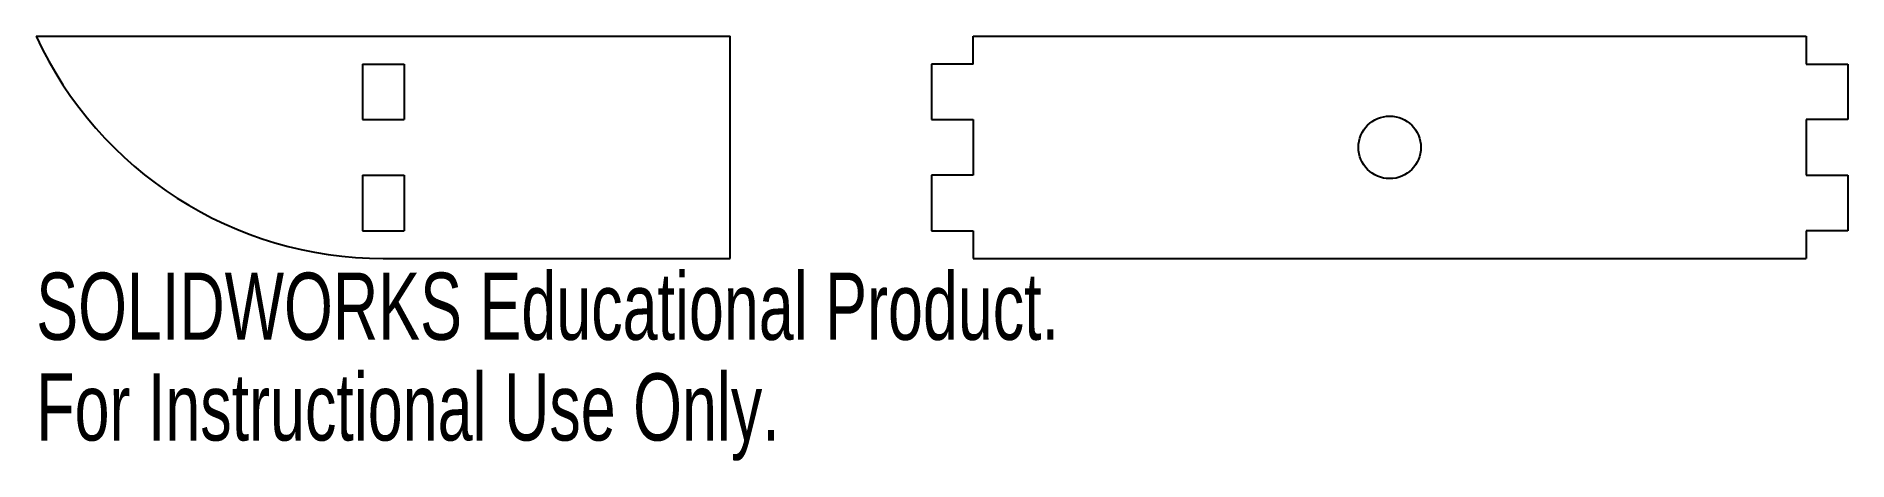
# Model space of a CAD drawing. Header units: millimetres. Extents: x 6 to 136, y -42 to -11.
import ezdxf

# ---------------------------------------------------------------- set-up
doc = ezdxf.new("R2010")
doc.units = ezdxf.units.MM
doc.styles.add('SLDTEXTSTYLE0', font='TXT', dxfattribs={"width": 0.7})

msp = doc.modelspace()

# ---------------------------------------------------------------- linework, layer by layer
at = {"color": 7, "linetype": 'Continuous'}
for p, q in [((5.92, -11.5), (55.92, -11.5)), ((55.92, -27.5), (55.92, -11.5)), ((73.42, -11.5), (133.42, -11.5)), ((73.42, -13.5), (73.42, -11.5)), ((133.42, -11.5), (133.42, -13.5)), ((29.42, -13.5), (32.42, -13.5)), ((29.42, -13.5), (29.42, -17.5)), ((32.42, -13.5), (32.42, -17.5)), ((73.42, -13.5), (70.42, -13.5)), ((70.42, -13.5), (70.42, -17.5)), ((133.42, -13.5), (136.42, -13.5)), ((136.42, -13.5), (136.42, -17.5)), ((29.42, -17.5), (32.42, -17.5)), ((70.42, -17.5), (73.42, -17.5)), ((73.42, -17.5), (73.42, -21.5)), ((136.42, -17.5), (133.42, -17.5)), ((133.42, -17.5), (133.42, -21.5)), ((29.42, -21.5), (32.42, -21.5)), ((29.42, -21.5), (29.42, -25.5)), ((32.42, -21.5), (32.42, -25.5)), ((73.42, -21.5), (70.42, -21.5)), ((70.42, -21.5), (70.42, -25.5)), ((133.42, -21.5), (136.42, -21.5)), ((136.42, -21.5), (136.42, -25.5)), ((29.42, -25.5), (32.42, -25.5)), ((70.42, -25.5), (73.42, -25.5)), ((73.42, -25.5), (73.42, -27.5)), ((136.42, -25.5), (133.42, -25.5)), ((133.42, -25.5), (133.42, -27.5)), ((30.92, -27.5), (55.92, -27.5)), ((73.42, -27.5), (133.42, -27.5))]:
    msp.add_line(p, q, dxfattribs=at)
msp.add_circle((103.42, -19.5), 2.25, dxfattribs=at)
msp.add_arc((30.92, 0.03), 27.53, 204.7615, 270, dxfattribs=at)

# ---------------------------------------------------------------- texts
at = {"color": 7, "linetype": 'Continuous', "char_height": 4.8336, "attachment_point": 1, "style": 'SLDTEXTSTYLE0'}
for s, insert in [('SOLIDWORKS Educational Product.', (5.92, -28.52)), ('For Instructional Use Only.', (5.92, -35.77))]:
    msp.add_mtext(s, dxfattribs=dict(at, insert=insert))

doc.saveas('drawing.dxf')
